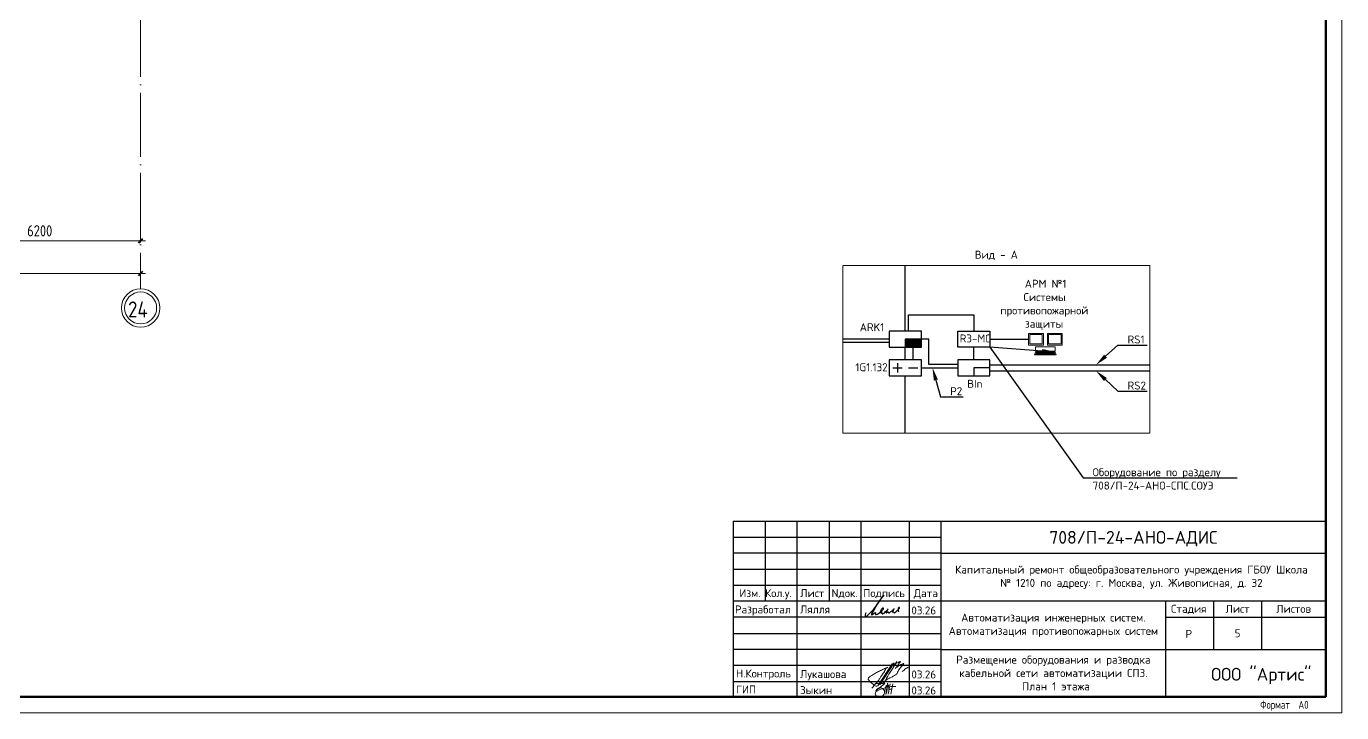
# Model space of a CAD drawing. Header units: millimetres. Extents: x -1073752 to 1436911, y -1379358 to 94781.
# Drawn here: x -993837 to -952775, y -944488 to -923047 of the extents above; entities that cross this region are included whole.
import ezdxf
from ezdxf import colors
from ezdxf.entities.mleader import LeaderData, LeaderLine
from ezdxf.enums import TextEntityAlignment as Align
from ezdxf.math import Vec2, Vec3

# ---------------------------------------------------------------- set-up
doc = ezdxf.new("R2010")
doc.units = ezdxf.units.MM
doc.set_wipeout_variables(frame=1)
doc.linetypes.add('ADSK_Линия сетки', pattern=[25, 20, -2.5, 0, -2.5])
doc.linetypes.add('GOST2.303 4', pattern=[7, 5, -2, 0])
for name, color, linetype, lineweight in [('_SCUD_SH-TEXT', 7, 'Continuous', 9), ('_SOT_SH-OBORUD', 5, 'Continuous', 18), ('RC-Выноски', 7, 'Continuous', 0), ('RC-Источники_электропитания', 7, 'Continuous', 30), ('RC-Приборы_управления_и_блоки_индикации', 1, 'Continuous', 30), ('АР_текст', 250, 'Continuous', 40), ('лс', 5, 'Continuous', 30), ('Оси', 252, 'Continuous', 9), ('Основная сплош', 7, 'Continuous', 30), ('ОФ_рамка', 8, 'Continuous', 60), ('Примечания', 7, 'Continuous', 25), ('Размеры', 250, 'Continuous', 9), ('Текст', 7, 'Continuous', 30)]:
    doc.layers.add(name, color=color, linetype=linetype, lineweight=lineweight)
for name, color, linetype in [('RC-Таблицы', 7, 'Continuous'), ('TEXT1', 7, 'Continuous'), ('Основная', 7, 'Continuous')]:
    doc.layers.add(name, color=color, linetype=linetype)
doc.layers.add('ОФ_подписи', color=5, linetype='Continuous', lineweight=13, true_color=0x0000ff)
doc.layers.add('Подписи', color=5, linetype='Continuous', lineweight=18, true_color=0x0000ff)
doc.styles.add('GOST Common_2', font='', dxfattribs={"width": 0.9, "height": 250})
doc.styles.add('GOST Common_4', font='', dxfattribs={"height": 7})
doc.styles.add('ICOCPEUR', font='isocpeur.ttf', dxfattribs={"height": 250})
doc.styles.add('PDF ISOCPEUR', font='isocpeur.ttf')
doc.styles.add('RubezhCAD', font='isocpeur.ttf')
doc.styles.get("Standard").update_dxf_attribs({"font": 'arial.ttf'})
doc.styles.add('TIMES', font='times.ttf')
doc.styles.add('ГОСТ 2.304', font='')
doc.styles.get('GOST Common_2').set_extended_font_data('GOST type B')
doc.styles.get('GOST Common_4').set_extended_font_data('GOST 2.304 type A')
doc.styles.get('ГОСТ 2.304').set_extended_font_data('GOST 2.304 type A')

# ---------------------------------------------------------------- blocks, each defined once
blk = doc.blocks.new('1 этаж')
at = {"layer": 'Оси', "color": 251, "linetype": 'ADSK_Линия сетки', "ltscale": 100, "true_color": 0x636466}
blk.add_line((2144, -2644), (2144, -33770), dxfattribs=at)
at = {"layer": 'Оси', "color": 251, "lineweight": 20, "true_color": 0x636466}
for radius, start, end in [(600, 0, 180), (500, 0, 180), (600, 180, 0), (500, 180, 0)]:
    blk.add_arc((2144, -34370), radius, start, end, dxfattribs=at)
at = {"layer": 'Размеры', "color": 251, "lineweight": 20, "true_color": 0x636466}
for p, q in [((-4056, -32273), (2294, -32273)), ((2144, -32273), (2144, -32123)), ((2144, -32273), (2144, -32323)), ((2144, -33291), (2144, -33141)), ((-65606, -33291), (2294, -33291)), ((2144, -33291), (2144, -33341))]:
    blk.add_line(p, q, dxfattribs=at)
at = {"layer": 'Размеры', "color": 251, "lineweight": 40, "true_color": 0x636466}
for p, q in [((2144, -32273), (2073, -32343)), ((2144, -32273), (2215, -32202)), ((2144, -33291), (2215, -33220)), ((2144, -33291), (2073, -33361))]:
    blk.add_line(p, q, dxfattribs=at)
at = {"layer": 'Оси', "color": 251, "true_color": 0x636466, "style": 'GOST Common_2', "width": 0.9}
blk.add_text('24', height=500, dxfattribs=at).set_placement((1751, -34665))
at = {"layer": 'Размеры', "color": 251, "lineweight": 20, "true_color": 0x636466, "insert": (-1397, -31785), "char_height": 350, "width": 1059.58, "attachment_point": 1, "line_spacing_factor": 1.022761, "style": 'GOST Common_4'}
blk.add_mtext('6200', dxfattribs=at)
blk = doc.blocks.new('А0')
at = {"layer": 'ОФ_рамка', "color": 0, "linetype": 'Continuous', "lineweight": 5, "ltscale": 100}
for points in [[(341068, -393717), (341068, -309617)], [(222168, -393717), (341068, -393717)]]:
    blk.add_lwpolyline(points, dxfattribs=at)
at = {"layer": 'ОФ_рамка', "color": 0, "linetype": 'Continuous', "ltscale": 100}
for points in [[(340568, -393217), (340568, -310117)], [(224168, -393217), (340568, -393217)]]:
    blk.add_lwpolyline(points, dxfattribs=at)
at = {"layer": 'ОФ_рамка', "color": 0, "linetype": 'Continuous', "lineweight": 5, "ltscale": 100, "char_height": 250, "attachment_point": 1, "style": 'ГОСТ 2.304'}
for s, insert, width in [('\\fGOST 2.304 type A|b0|i0|c1|p34;\\W1.0000000000;\\T1.0000000000;\\o\\lФормат', (338524, -393342), 1107.32), ('A0', (339716, -393345), 375.36)]:
    blk.add_mtext(s, dxfattribs=dict(at, insert=insert, width=width))
blk = doc.blocks.new('П_Зыкин')
at = {"layer": 'ОФ_подписи', "color": 152, "ltscale": 100, "true_color": 0x0061c2, "transparency": 33554687}
for p, q in [((142, 249), (62, -174)), ((102, 37), (218, 37)), ((258, 249), (178, -174))]:
    blk.add_line(p, q, dxfattribs=at)
blk.add_lwpolyline([(-462, 273), (-74, 273), (-446, -30)], dxfattribs=at)
for centre, radius, start, end in [((-271, -94), 186, 314.2393, 159.9348), ((345, -1372), 1523, 88.8758, 117.8788), ((1109, -252), 1204, 158.7593, 174.231), ((-1024, 224), 1068, 337.8144, 2.8859), ((-849, 72), 852, 342.8308, 7.4815), ((-9, 182), 4.48, 8.9691, 155.6551), ((-643, 22), 732, 344.4555, 20.462), ((-318, -169), 151, 108.7568, 173.4251), ((-287, -115), 185, 191.5358, 322.3512)]:
    blk.add_arc(centre, radius, start, end, dxfattribs=at)
blk = doc.blocks.new('П_Лукашова')
at = {"layer": 'ОФ_подписи', "color": 152, "true_color": 0x0061c2}
for p, q in [((221, 339), (-221, -339)), ((286, 371), (-156, -307)), ((283, 370), (218, 338))]:
    blk.add_line(p, q, dxfattribs=at)
for points in [[(366, 415), (236, 213), (85, -37), (-50, -300)], [(221, 301), (344, 360), (434, 401), (475, 416), (464, 395), (420, 336), (342, 232), (310, 203), (337, 221), (420, 283), (490, 322), (558, 352), (576, 358), (491, 240), (403, 113), (374, 49), (360, 20)], [(-221, -339), (-276, -344), (-368, -289), (-446, -221), (-505, -166), (-522, -116), (-412, -16), (-295, 56), (-173, 120), (-49, 179), (33, 216), (87, 237), (52, 221), (11, 167), (-59, 51), (-126, -52), (-177, -132), (-256, -231), (-409, -409)], [(360, 20), (294, -18), (203, -65), (91, -124), (-73, -248)], [(530, 102), (646, 199), (748, 254)]]:
    blk.add_spline(points, degree=3, dxfattribs=at)
blk = doc.blocks.new('A$C11203D1A')
at = {"layer": 'Подписи', "lineweight": 25}
blk.add_lwpolyline([(0.24, 1.11), (0.09, 0.86), (0, 0.47), (0.01, 0.27), (0.06, 0.09), (0.17, 0.01), (0.33, 0), (0.53, 0.07), (0.73, 0.22), (0.94, 0.41), (1.81, 1.26), (2.64, 2.1), (3.19, 2.76), (3.8, 3.63), (4.42, 4.6), (5, 5.4), (5.39, 5.96), (5.72, 6.46), (5.82, 6.46), (5.73, 6.31), (4.71, 5.11), (3.82, 3.76), (2.71, 1.9), (2.36, 1.31), (2.15, 0.93), (2.05, 0.72), (2.04, 0.6), (2.04, 0.49), (2.07, 0.44), (2.13, 0.41), (2.22, 0.43), (2.34, 0.53), (2.48, 0.65), (2.83, 0.93), (3.1, 1.12), (3.23, 1.19), (3.28, 1.19), (3.29, 1.16), (3.26, 1.06), (3.23, 0.9), (3.22, 0.77), (3.24, 0.65), (3.26, 0.58), (3.34, 0.52), (3.42, 0.48), (3.54, 0.51), (3.66, 0.56), (3.92, 0.66), (4.17, 0.85), (4.57, 1.16), (4.82, 1.36), (5, 1.53), (5.18, 1.68), (5.48, 1.96), (5.64, 2.15), (5.74, 2.33), (5.75, 2.44), (5.75, 2.53), (5.69, 2.57), (5.6, 2.58), (5.49, 2.54), (5.33, 2.4), (5.12, 2.18), (4.99, 1.99), (4.9, 1.86), (4.85, 1.74), (4.87, 1.66), (4.92, 1.62), (5.03, 1.65), (5.11, 1.72), (5.21, 1.79), (5.24, 1.81), (5.28, 1.82), (5.31, 1.82), (5.32, 1.79), (5.26, 1.69), (5.19, 1.61), (5.11, 1.47), (5.03, 1.34), (4.98, 1.25), (4.97, 1.17), (4.97, 1.09), (5.01, 1.05), (5.05, 1.06), (5.1, 1.11), (5.14, 1.13), (5.2, 1.13), (5.23, 1.07), (5.27, 0.94), (5.32, 0.85), (5.35, 0.8), (5.43, 0.77), (5.52, 0.78), (5.61, 0.84), (5.88, 1), (6.13, 1.19), (6.42, 1.46), (6.68, 1.7), (6.94, 1.94), (7.06, 2.08), (7.22, 2.28), (7.23, 2.3), (7.23, 2.31), (7.2, 2.31), (7.18, 2.28), (7.15, 2.24), (6.76, 1.63), (6.67, 1.45), (6.59, 1.3), (6.56, 1.22), (6.56, 1.16), (6.57, 1.11), (6.6, 1.08), (6.65, 1.1), (6.7, 1.13), (6.79, 1.19), (6.88, 1.26), (6.99, 1.31), (7.07, 1.35), (7.18, 1.36), (7.23, 1.33), (7.27, 1.28), (7.28, 1.18), (7.28, 1.12), (7.3, 1.08), (7.34, 1.04), (7.38, 1.02), (7.45, 1.01), (7.52, 1.04), (7.6, 1.09), (7.73, 1.19), (7.93, 1.34), (8.13, 1.48), (8.36, 1.7), (8.65, 1.95), (8.78, 2.07), (8.9, 2.16), (8.98, 2.23), (9.03, 2.27), (9.04, 2.29), (9.02, 2.3), (8.99, 2.29), (8.97, 2.25), (8.92, 2.16), (8.7, 1.81), (8.57, 1.61), (8.52, 1.53), (8.51, 1.43), (8.53, 1.37), (8.56, 1.33), (8.6, 1.33), (8.66, 1.35), (8.72, 1.39), (8.76, 1.41), (8.86, 1.4), (8.93, 1.37), (8.94, 1.31), (8.96, 1.22), (8.98, 1.14), (9.02, 1.1), (9.08, 1.07), (9.17, 1.1), (9.24, 1.14), (9.33, 1.2), (9.56, 1.37), (9.86, 1.59), (10.18, 1.87), (10.41, 2.09), (10.57, 2.29), (10.72, 2.51), (10.76, 2.62), (10.77, 2.7), (10.75, 2.75), (10.68, 2.79), (10.58, 2.76), (10.5, 2.69), (10.38, 2.54), (10.32, 2.41), (10.31, 2.25), (10.32, 2.09), (10.33, 1.85), (10.35, 1.7), (10.37, 1.58), (10.4, 1.47), (10.47, 1.37)], dxfattribs=at)
blk = doc.blocks.new('Штамп')
at = {"layer": 'Основная'}
for p, q in [((-18500, 5000), (-12000, 5000)), ((-12000, 4500), (-18500, 4500)), ((-18500, 4000), (-12000, 4000)), ((-12000, 2500), (-18500, 2500)), ((-18500, 2000), (-12000, 2000)), ((-12000, 1500), (-18500, 1500)), ((-12000, 1000), (-18500, 1000)), ((-18500, 500), (-12000, 500))]:
    blk.add_line(p, q, dxfattribs=at)
at = {"layer": 'Основная сплош'}
for p, q in [((-18500, 5500), (0, 5500)), ((-18500, 5500), (-18500, 0)), ((-17500, 5500), (-17500, 3000)), ((-16500, 0), (-16500, 5500)), ((-15500, 5500), (-15500, 3000)), ((-14500, 0), (-14500, 5500)), ((-13000, 5500), (-13000, 0)), ((-12000, 0), (-12000, 5500)), ((-12000, 4500), (0, 4500)), ((-18500, 3500), (-12000, 3500)), ((0, 3000), (-18500, 3000)), ((-5000, 3000), (-5000, 0)), ((-3500, 3000), (-3500, 1500)), ((-2000, 3000), (-2000, 1500)), ((-5000, 2500), (0, 2500)), ((-12000, 1500), (0, 1500))]:
    blk.add_line(p, q, dxfattribs=at)
at = {"transparency": 33554687, "xscale": 100, "yscale": 100, "zscale": 100}
blk.add_blockref('A$C11203D1A', (-14379, 2533), dxfattribs=at)
at = {"layer": 'ОФ_подписи', "color": 5}
for name, p, xscale, yscale, zscale in [('П_Лукашова', (-13755, 700), 1.010226427429054, 1.010226427429054, 1.010226427429054), ('П_Зыкин', (-13706, 228), 0.7621923841183493, 0.7621923841183493, 0.7621923841183493)]:
    blk.add_blockref(name, p, dxfattribs=dict(at, xscale=xscale, yscale=yscale, zscale=zscale))
at = {"transparency": 33554687, "insert": (-8500, 2250), "char_height": 250, "width": 7000, "attachment_point": 5, "style": 'PDF ISOCPEUR'}
blk.add_mtext('Автоматизация инженерных систем. Автоматизация противопожарных систем', dxfattribs=at)
at = {"layer": 'АР_текст', "color": 7, "transparency": 33554687, "insert": (-2009, 668), "char_height": 400, "width": 7750, "attachment_point": 5, "style": 'RubezhCAD'}
blk.add_mtext('{\\C0;ООО "Артис"}', dxfattribs=at)
at = {"layer": 'Текст', "color": 0, "style": 'RubezhCAD'}
blk.add_text('708/П-24-АНО-АДИС', height=400, dxfattribs=at).set_placement((-6000, 4798), align=Align.CENTER)
at = {"layer": 'Текст', "linetype": 'Continuous', "style": 'RubezhCAD'}
for s, p in [('Изм.', (-18302, 3131)), ('Кол.у.', (-17500, 3131)), ('Лист', (-16402, 3131)), ('Nдок.', (-15424, 3131)), ('Подпись', (-14434, 3131)), ('Дата', (-12857, 3131))]:
    blk.add_text(s, height=250, dxfattribs=at).set_placement(p)
at = {"layer": 'Текст', "color": 7, "linetype": 'Continuous', "style": 'RubezhCAD'}
for s, p in [('Стадия', (-4273, 2640)), ('Лист', (-2750, 2640)), ('Листов', (-1000, 2640))]:
    blk.add_text(s, height=250, dxfattribs=at).set_placement(p, align=Align.CENTER)
at = {"layer": 'Текст', "style": 'ICOCPEUR'}
for s, p in [('Разработал', (-18441, 2620)), ('Лялля', (-16408, 2622)), ('03.26', (-12934, 2590)), ('Н.Контроль', (-18407, 620)), ('Лукашова', (-16408, 602)), ('03.26', (-12934, 590)), ('ГИП', (-18407, 120)), ('Зыкин', (-16408, 102)), ('03.26', (-12934, 90))]:
    blk.add_text(s, height=250, dxfattribs=at).set_placement(p)
at = {"layer": 'Текст', "color": 7, "style": 'RubezhCAD'}
blk.add_text('Р', height=250, dxfattribs=at).set_placement((-4273, 1857), align=Align.CENTER)
at = {"layer": 'Текст', "ltscale": 100, "insert": (-6063, 3750), "char_height": 250, "attachment_point": 5, "style": 'RubezhCAD'}
blk.add_mtext_dynamic_manual_height_columns('\\pi-3.125;Капитальный ремонт общеобразовательного учреждения ГБОУ Школа{\\H1.25x; }\\P№ 1210 по адресу: г. Москва, ул. Живописная, д. 32{\\H1.21604x; }\\P', width=11832.53, gutter_width=1250, heights=[1893], dxfattribs=at)
at = {"layer": 'Текст', "ltscale": 100, "style": 'RubezhCAD'}
blk.add_attdef('ЛИСТОВ', text='', height=250, dxfattribs=at).set_placement((-1000, 1857), align=Align.CENTER)
at = {"layer": 'Текст', "ltscale": 100, "style": 'TIMES'}
blk.add_attdef('НАЗВАНИЕ', text='', height=250, dxfattribs=at).set_placement((-8500, 750), align=Align.MIDDLE_CENTER)
blk = doc.blocks.new('RC-UGO-IP12-03')
blk.add_wipeout([(-5, 2.5), (-5, -2.5), (5, -2.5), (5, 2.5)]).dxf.layer = 'RC-Источники_электропитания'
at = {"layer": 'RC-Источники_электропитания'}
blk.add_lwpolyline([(-5, -2.5), (5, -2.5), (5, 2.5), (-5, 2.5)], close=True, dxfattribs=at)
for points in [[(-3.94, 0), (-0.94, 0)], [(-2.37, -1.52), (-2.37, 1.48)], [(0.94, 0), (3.94, 0)]]:
    blk.add_lwpolyline(points, dxfattribs=at)
blk.add_attdef('PSTN', text='', height=2.5, dxfattribs=at).set_placement((6.11, 2.42), align=Align.BOTTOM_CENTER)
blk = doc.blocks.new('RC-UGO-PPK-01')
blk.add_wipeout([(5, -2.5), (5, 2.5), (-5, 2.5), (-5, -2.5)]).dxf.layer = 'RC-Приборы_управления_и_блоки_индикации'
blk.add_wipeout([(-5, -2.5), (-5, 2.5), (5, 2.5), (5, -2.5)]).dxf.layer = 'RC-Приборы_управления_и_блоки_индикации'
at = {"layer": 'RC-Приборы_управления_и_блоки_индикации'}
h = blk.add_hatch(color=256, dxfattribs=at)
h.dxf.hatch_style = 1
h.paths.add_polyline_path([(5, -2.5), (5, 0), (0, 0), (0, -2.5)])
blk.add_lwpolyline([(-5, -2.5), (5, -2.5), (5, 2.5), (-5, 2.5)], close=True, dxfattribs=at)
for points in [[(5, 0), (0, 0), (0, -2.5)], [(0, 0), (5, 0)]]:
    blk.add_lwpolyline(points, dxfattribs=at)
blk.add_attdef('PSTN', text='', height=1.5, dxfattribs=at).set_placement((5, 2.5), align=Align.BOTTOM_CENTER)
blk = doc.blocks.new('PC 2 mon')
for p, q in [((-5.37, -4.25), (5.37, -4.25)), ((-5.21, -3.81), (5.21, -3.81)), ((-5.01, -3.37), (5.01, -3.37))]:
    blk.add_line(p, q)
for points in [[(-9.25, 7.35), (-1.01, 7.35), (-1.01, 0.9), (-9.25, 0.9)], [(1.13, 7.35), (9.37, 7.35), (9.37, 0.9), (1.13, 0.9)], [(-8.61, 6.7), (-1.66, 6.7), (-1.66, 1.54), (-8.61, 1.54)], [(-5.41, 0), (5.41, 0), (5.41, -2.42), (-5.41, -2.42)], [(1.77, 6.7), (8.72, 6.7), (8.72, 1.54), (1.77, 1.54)], [(-5.41, -2.97), (5.41, -2.97), (6.08, -4.57), (-6.08, -4.57)]]:
    blk.add_lwpolyline(points, close=True)
blk = doc.blocks.new('RC-UGO-BKI-01')
blk.add_wipeout([(5, -2.5), (5, 2.5), (-5, 2.5), (-5, -2.5)]).dxf.layer = 'RC-Приборы_управления_и_блоки_индикации'
blk.add_wipeout([(-5, -2.5), (-5, 2.5), (5, 2.5), (5, -2.5)]).dxf.layer = 'RC-Приборы_управления_и_блоки_индикации'
at = {"layer": 'RC-Приборы_управления_и_блоки_индикации'}
for p, q in [((5, 0), (0, 0)), ((0, 0), (0, -2.5))]:
    blk.add_line(p, q, dxfattribs=at)
blk.add_lwpolyline([(-5, -2.5), (5, -2.5), (5, 2.5), (-5, 2.5)], close=True, dxfattribs=at)
blk.add_attdef('PSTN', text='', height=2.5, dxfattribs=at).set_placement((6.29, 2.38), align=Align.BOTTOM_CENTER)

msp = doc.modelspace()

# ---------------------------------------------------------------- linework, layer by layer
at = {"lineweight": 30}
msp.add_lwpolyline([(-964761.5, -932572.8), (-963761.5, -932572.8), (-963761.5, -933072.8), (-964761.5, -933072.8), (-964761.5, -932572.8)], dxfattribs=at)
at = {"layer": 'лс', "color": 4}
for p, q in [((-963761.5, -933621.3), (-958763.8, -933621.3)), ((-963761.5, -933809.3), (-958763.8, -933809.3))]:
    msp.add_line(p, q, dxfattribs=at)
at = {"layer": 'лс', "color": 250, "linetype": 'GOST2.303 4', "lineweight": 9}
msp.add_lwpolyline([(-968348.6, -930514.5), (-958763.8, -930514.5), (-958763.8, -935758.6), (-968348.6, -935758.6)], close=True, dxfattribs=at)
at = {"layer": 'лс', "color": 5}
msp.add_lwpolyline([(-966396.6, -935758.7), (-966396.6, -930514.5)], dxfattribs=at)
at = {"layer": 'лс', "color": 4}
for points in [[(-966296.6, -932572.8), (-966296.6, -932055.9), (-965896.7, -932055.9)], [(-965896.7, -932055.9), (-964261.5, -932055.9), (-964261.5, -932572.8)], [(-964761.5, -933612.4), (-965666.4, -933612.4), (-965666.4, -932822.8), (-965896.7, -932822.8)], [(-963761.5, -932822.8), (-962547.4, -932822.8)], [(-964261.5, -933462.4), (-964261.5, -933072.8)]]:
    msp.add_lwpolyline(points, dxfattribs=at)
at = {"layer": 'лс'}
for points in [[(-966896.7, -932822.8), (-968348.6, -932822.8)], [(-966896.7, -932922.8), (-966896.7, -932922.8), (-968348.6, -932922.8)]]:
    msp.add_lwpolyline(points, dxfattribs=at)
at = {"layer": 'лс', "color": 1}
for points in [[(-966152.4, -933462.4), (-966152.4, -933072.8)], [(-965896.7, -933712.4), (-964761.5, -933712.4)]]:
    msp.add_lwpolyline(points, dxfattribs=at)

# ---------------------------------------------------------------- block references
msp.add_blockref('1 этаж', (-992411.4, -897475.7))
at = {"layer": '_SOT_SH-OBORUD', "lineweight": 13, "xscale": 56.25, "yscale": 56.25, "zscale": 56.25}
msp.add_blockref('PC 2 mon', (-962026.9, -933054.7), dxfattribs=at)
at = {"layer": 'Основная'}
msp.add_blockref('Штамп', (-953275, -944008.6), dxfattribs=at)
at = {"layer": 'ОФ_рамка', "color": 0, "lineweight": -2}
msp.add_blockref('А0', (-1293843.1, -550771.2), dxfattribs=at)

# ---------------------------------------------------------------- texts
at = {"color": 0, "linetype": 'Continuous', "transparency": 33554687, "insert": (-956025, -942008.6), "char_height": 250, "width": 1500, "attachment_point": 5, "style": 'PDF ISOCPEUR'}
msp.add_mtext('5', dxfattribs=at)
at = {"transparency": 33554687, "insert": (-961775, -943248.2), "char_height": 250, "width": 7000, "attachment_point": 5, "style": 'PDF ISOCPEUR'}
msp.add_mtext('Размещение оборудования и разводка кабельной сети автоматизации СПЗ.\\P План 1 этажа', dxfattribs=at)
at = {"layer": '_SCUD_SH-TEXT', "ltscale": 0.5, "transparency": 33554687, "insert": (-963556.2, -930201.8), "char_height": 250, "width": 28552.341, "attachment_point": 5, "style": 'ICOCPEUR'}
msp.add_mtext('Вид - А', dxfattribs=at)
at = {"layer": 'RC-Таблицы', "linetype": 'Continuous', "lineweight": 40, "insert": (-964226.6, -934214.7), "char_height": 250, "width": 2400, "attachment_point": 5, "style": 'ICOCPEUR'}
msp.add_mtext('BIn', dxfattribs=at)
at = {"layer": 'TEXT1', "color": 0, "transparency": 33554687, "insert": (-967819.9, -932447.6), "char_height": 250, "width": 4986.695, "attachment_point": 4, "style": 'RubezhCAD'}
msp.add_mtext('ARK1', dxfattribs=at)
at = {"layer": 'Примечания', "lineweight": 25, "ltscale": 100, "char_height": 250, "attachment_point": 1, "style": 'ICOCPEUR'}
for s, insert, width in [('\\pi244.18615;АРМ №1\\P\\pi206.68615;Системы \\P\\pi-518.31385;противопожарной \\P\\pi250.43615;защиты ', (-962912.5, -930964.9), 1663.372), ('R3-МС', (-964699.1, -932672.3), 3742.61)]:
    msp.add_mtext(s, dxfattribs=dict(at, insert=insert, width=width))

# ---------------------------------------------------------------- leaders
at = {"layer": 'RC-Выноски', "linetype": 'Continuous', "ltscale": 15}
ml = msp.add_multileader_mtext('Standard', dxfattribs=at)
ml.set_content('RS1', color=256, style='ICOCPEUR')
ml.set_leader_properties()
ml.build(insert=Vec2(0, 0))
ml.multileader.update_dxf_attribs({"has_text_frame": 1, "text_left_attachment_type": 6, "text_right_attachment_type": 6, "dogleg_length": 2, "arrow_head_size": 400, "scale": 100})
ctx = ml.context
ctx.base_point, ctx.scale, ctx.char_height, ctx.arrow_head_size, ctx.landing_gap_size, ctx.plane_origin = Vec3(-959559.2, -933004.7), 100, 250, 400, 100, Vec3(-1494774.8, -969407.2)
ctx.left_attachment, ctx.right_attachment = 6, 6
notes = []
notes.append((ctx, [(0, (1, 1, 0), (-959759.2, -933004.7), (1, 0), 200, [(0, [(-960445.1, -933621.3)], 0, [])])]))
ctx.mtext.insert, ctx.mtext.flow_direction = Vec3(-959459.2, -932704.7), 5
ml = msp.add_multileader_mtext('Standard', dxfattribs=at)
ml.set_content('Оборудование по разделу \\P708/П-24-АНО-СПС.СОУЭ', color=256, style='ICOCPEUR')
ml.set_leader_properties()
ml.build(insert=Vec2(0, 0))
ml.multileader.update_dxf_attribs({"has_text_frame": 1, "text_left_attachment_type": 6, "text_right_attachment_type": 6, "dogleg_length": 2, "arrow_head_size": 400, "scale": 100})
ctx = ml.context
ctx.base_point, ctx.scale, ctx.char_height, ctx.arrow_head_size, ctx.landing_gap_size, ctx.plane_origin = Vec3(-960650.2, -937151.9, 160), 100, 250, 400, 100, Vec3(-1492158.7, -971638.7, 160)
ctx.left_attachment, ctx.right_attachment = 6, 6
notes.append((ctx, [(0, (1, 1, 0), (-960850.2, -937151.9, 160), (1, 0), 200, [(1, [(-961722.6, -933221.7, 160), (-963761.5, -933072.8, 160)], 0, [])])]))
ctx.mtext.insert, ctx.mtext.flow_direction = Vec3(-960550.2, -936851.9, 160), 5
ml = msp.add_multileader_mtext('Standard', dxfattribs=at)
ml.set_content('Р2', color=256, style='ICOCPEUR')
ml.set_leader_properties()
ml.build(insert=Vec2(0, 0))
ml.multileader.update_dxf_attribs({"has_text_frame": 1, "text_left_attachment_type": 6, "text_right_attachment_type": 6, "dogleg_length": 2, "arrow_head_size": 400, "scale": 100})
ctx = ml.context
ctx.base_point, ctx.scale, ctx.char_height, ctx.arrow_head_size, ctx.landing_gap_size, ctx.plane_origin = Vec3(-965097.5, -934621), 100, 250, 400, 100, Vec3(-1500313.1, -971023.5)
ctx.left_attachment, ctx.right_attachment = 6, 6
notes.append((ctx, [(0, (1, 1, 0), (-965297.5, -934621), (1, 0), 200, [(0, [(-965550.1, -933712.4)], 0, [])])]))
ctx.mtext.insert, ctx.mtext.flow_direction = Vec3(-964997.5, -934321), 5
ml = msp.add_multileader_mtext('Standard', dxfattribs=at)
ml.set_content('RS2', color=256, style='ICOCPEUR')
ml.set_leader_properties()
ml.build(insert=Vec2(0, 0))
ml.multileader.update_dxf_attribs({"has_text_frame": 1, "text_left_attachment_type": 6, "text_right_attachment_type": 6, "dogleg_length": 2, "arrow_head_size": 400, "scale": 100})
ctx = ml.context
ctx.base_point, ctx.scale, ctx.char_height, ctx.arrow_head_size, ctx.landing_gap_size, ctx.plane_origin = Vec3(-959559.2, -934444.1), 100, 250, 400, 100, Vec3(-1494774.8, -970846.6)
ctx.left_attachment, ctx.right_attachment = 6, 6
notes.append((ctx, [(0, (1, 1, 0), (-959759.2, -934444.1), (1, 0), 200, [(0, [(-960445.1, -933809.3)], 0, [])])]))
ctx.mtext.insert, ctx.mtext.flow_direction = Vec3(-959459.2, -934144.1), 5
for ctx, leaders in notes:
    for number, flags, end, landing, length, lines in leaders:
        leader = LeaderData()
        leader.index, (leader.has_last_leader_line, leader.has_dogleg_vector, leader.attachment_direction) = number, flags
        leader.last_leader_point, leader.dogleg_vector, leader.dogleg_length = Vec3(end), Vec3(landing), length
        for number, points, colour, breaks in lines:
            line = LeaderLine()
            line.index, line.vertices, line.color, line.breaks = number, Vec3.list(points), colors.encode_raw_color(colour), breaks
            leader.lines.append(line)
        ctx.leaders.append(leader)

# ---------------------------------------------------------------- next in the draw order: block references
at = {"layer": 'RC-Таблицы', "linetype": 'Continuous', "lineweight": 40, "transparency": 33554687, "xscale": 100, "yscale": 100, "zscale": 100}
msp.add_blockref('RC-UGO-PPK-01', (-966396.7, -932822.8), dxfattribs=at)
at = {"layer": 'RC-Таблицы', "lineweight": 50}
ref = msp.add_blockref('RC-UGO-IP12-03', (-966396.7, -933712.4), dxfattribs=dict(at, xscale=100, yscale=100, zscale=100))
ref.add_attrib('PSTN', '1G1.132', dxfattribs={"layer": 'RC-Источники_электропитания', "height": 250, "style": 'RubezhCAD'}).set_placement((-967451.7, -933897.2), align=Align.BOTTOM_CENTER)
at = {"layer": 'RC-Таблицы', "linetype": 'Continuous', "lineweight": 40, "xscale": 100, "yscale": 100, "zscale": 100}
msp.add_blockref('RC-UGO-BKI-01', (-964261.5, -933712.4), dxfattribs=at)

doc.saveas('drawing.dxf')
